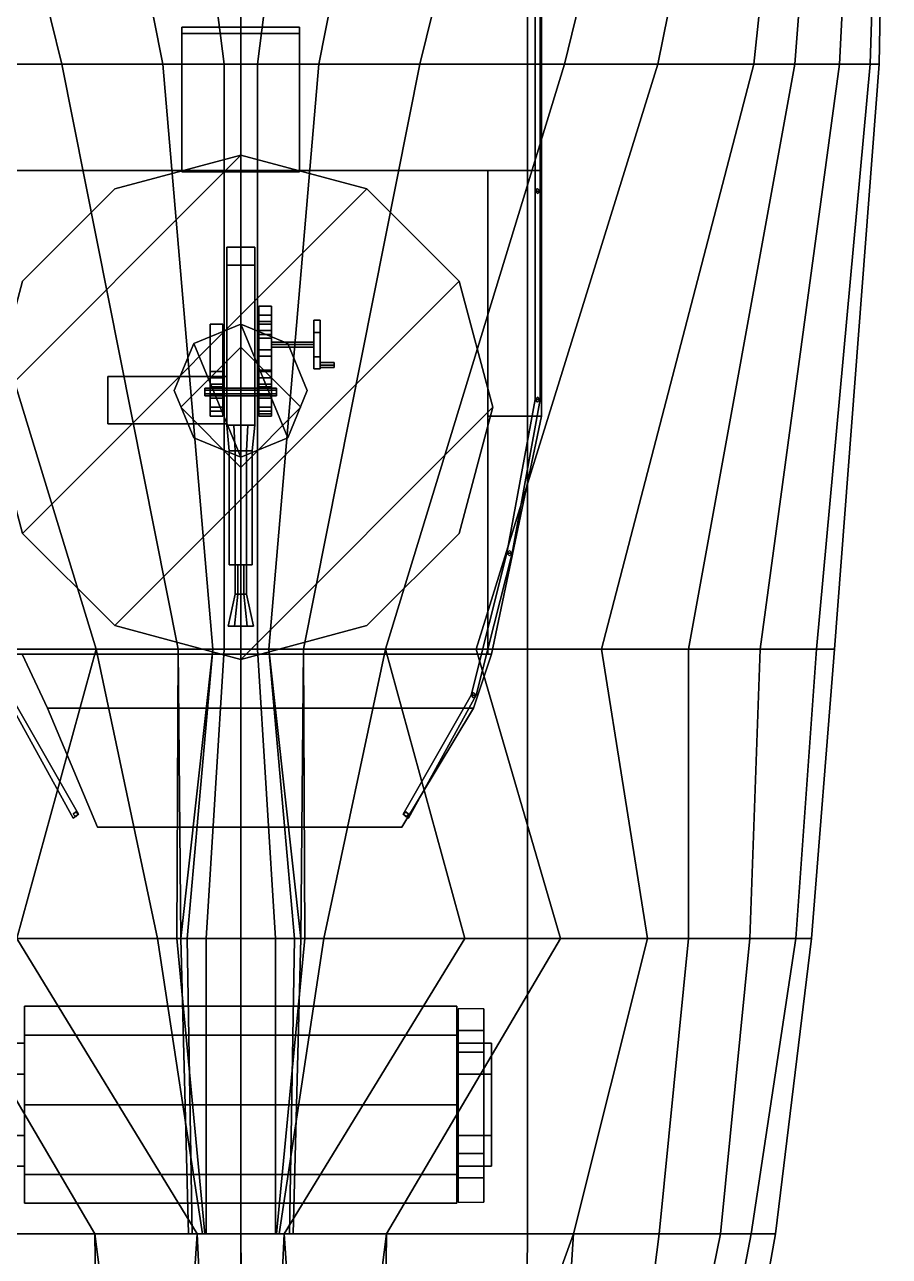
# Model space of a CAD drawing. Header units: millimetres. Extents: x -5.2 to 5.2, y -31.7 to 31.7.
# Drawn here: x -1.69 to 5.07, y -23.81 to -14.19 of the extents above; entities that cross this region are included whole.
import ezdxf

# ---------------------------------------------------------------- set-up
doc = ezdxf.new("R2010")
doc.units = ezdxf.units.MM
for name, color, linetype in [('gun', 1, 'Continuous'), ('h2', 7, 'Continuous'), ('r2', 6, 'Continuous'), ('railings', 6, 'Continuous'), ('sleeve', 5, 'Continuous'), ('turret', 2, 'Continuous')]:
    doc.layers.add(name, color=color, linetype=linetype)

msp = doc.modelspace()

# ---------------------------------------------------------------- linework, layer by layer
for points in [[(-2.35, -9.96, 3.11), (-2.35, -15.33, 3.4), (2.35, -15.33, 3.4), (2.35, -9.96, 3.11)], [(0.71, -9.96, -4.97), (0.13, -14.5, -5.1), (0, -14.5, -5.12), (0, -9.96, -5.09)], [(0, -9.96, 0.87), (0, -14.5, 1.08), (2.24, -14.5, 1.04), (2.24, -9.96, 0.81)], [(1.51, -9.96, -4.7), (0.61, -14.5, -4.73), (0.13, -14.5, -5.1), (0.71, -9.96, -4.97)], [(2.52, -9.96, -4.1), (1.4, -14.5, -4.13), (0.61, -14.5, -4.73), (1.51, -9.96, -4.7)], [(3.64, -9.96, -3.2), (2.53, -14.5, -3.23), (1.4, -14.5, -4.13), (2.52, -9.96, -4.1)], [(2.24, -14.5, 1.04), (4.99, -14.5, 0.93), (5.07, -9.96, 0.7), (2.24, -9.96, 0.81)], [(2.35, -15.33, 3.4), (2.35, -15.33, 1.08), (2.35, -9.96, 0.8), (2.35, -9.96, 3.11)], [(4.18, -9.96, -2.55), (3.26, -14.5, -2.58), (2.53, -14.5, -3.23), (3.64, -9.96, -3.2)], [(4.49, -9.96, -2.01), (4.01, -14.5, -1.77), (3.26, -14.5, -2.58), (4.18, -9.96, -2.55)], [(4.68, -9.96, -1.57), (4.33, -14.5, -1.26), (4.01, -14.5, -1.77), (4.49, -9.96, -2.01)], [(4.91, -9.96, -0.7), (4.68, -14.5, -0.58), (4.33, -14.5, -1.26), (4.68, -9.96, -1.57)], [(5.06, -9.96, 0.38), (4.92, -14.5, 0.35), (4.68, -14.5, -0.58), (4.91, -9.96, -0.7)], [(5.07, -9.96, 0.7), (4.99, -14.5, 0.93), (4.92, -14.5, 0.35), (5.06, -9.96, 0.38)], [(-0.46, -14.26, 4.82), (-0.46, -15.34, 4.82), (-0.46, -15.34, 6.71), (-0.46, -14.21, 6.66)], [(0.46, -14.21, 6.66), (0.46, -14.26, 4.82), (-0.46, -14.26, 4.82), (-0.46, -14.21, 6.66)], [(-0.46, -14.21, 6.66), (-0.46, -15.34, 6.71), (0.46, -15.34, 6.71), (0.46, -14.21, 6.66)], [(0.46, -15.34, 6.71), (0.46, -15.34, 4.82), (0.46, -14.26, 4.82), (0.46, -14.21, 6.66)], [(0.46, -14.26, 4.82), (0.46, -15.34, 4.82), (-0.46, -15.34, 4.82), (-0.46, -14.26, 4.82)], [(0, -14.5, 1.08), (0, -19.07, 1.4), (2.24, -19.07, 1.36), (2.24, -14.5, 1.04)], [(0.13, -14.5, -5.1), (0.13, -19.07, -5.13), (0, -19.07, -5.15), (0, -14.5, -5.12)], [(0.61, -14.5, -4.73), (0.22, -19.07, -4.76), (0.13, -19.07, -5.13), (0.13, -14.5, -5.1)], [(1.4, -14.5, -4.13), (0.49, -19.07, -4.16), (0.22, -19.07, -4.76), (0.61, -14.5, -4.73)], [(2.53, -14.5, -3.23), (1.13, -19.07, -3.26), (0.49, -19.07, -4.16), (1.4, -14.5, -4.13)], [(3.26, -14.5, -2.58), (1.84, -19.07, -2.61), (1.13, -19.07, -3.26), (2.53, -14.5, -3.23)], [(4.01, -14.5, -1.77), (2.82, -19.07, -1.8), (1.84, -19.07, -2.61), (3.26, -14.5, -2.58)], [(2.24, -19.07, 1.36), (4.64, -19.07, 1.26), (4.99, -14.5, 0.93), (2.24, -14.5, 1.04)], [(4.33, -14.5, -1.26), (3.5, -19.07, -1.07), (2.82, -19.07, -1.8), (4.01, -14.5, -1.77)], [(4.68, -14.5, -0.58), (4.06, -19.07, -0.25), (3.5, -19.07, -1.07), (4.33, -14.5, -1.26)], [(4.92, -14.5, 0.35), (4.5, -19.07, 0.73), (4.06, -19.07, -0.25), (4.68, -14.5, -0.58)], [(4.99, -14.5, 0.93), (4.64, -19.07, 1.26), (4.5, -19.07, 0.73), (4.92, -14.5, 0.35)], [(0, -15.21, 4.88), (0.985, -15.4739, 4.88), (-1.7061, -18.165, 4.88), (-1.97, -17.18, 4.88)], [(-1.97, -17.18, 4.88), (-1.7061, -18.165, 4.88), (0.985, -15.4739, 4.88), (0, -15.21, 4.88)], [(-1.7061, -16.195, 4.88), (-1.97, -17.18, 4.88), (0, -15.21, 4.88), (-0.985, -15.4739, 4.88)], [(-0.985, -15.4739, 4.88), (0, -15.21, 4.88), (-1.97, -17.18, 4.88), (-1.7061, -16.195, 4.88)], [(-0.985, -15.4739, 5.72), (0, -15.21, 5.71), (0, -15.21, 4.88), (-0.985, -15.4739, 4.88)], [(-0.985, -15.4739, 4.88), (0, -15.21, 4.88), (0, -15.21, 5.71), (-0.985, -15.4739, 5.72)], [(0.985, -15.4739, 4.88), (0, -15.21, 4.88), (0, -15.21, 5.71), (0.985, -15.4739, 5.72)], [(0.985, -15.4739, 5.72), (0, -15.21, 5.71), (0, -15.21, 4.88), (0.985, -15.4739, 4.88)], [(-2.35, -15.33, 3.4), (-2.35, -19.11, 3.74), (1.93, -19.11, 3.74), (1.93, -15.33, 3.4)], [(-0.46, -15.34, 6.71), (-0.46, -15.34, 4.82), (0.46, -15.34, 4.82), (0.46, -15.34, 6.71)], [(1.93, -15.33, 3.4), (1.93, -15.33, 1.08), (2.35, -15.33, 1.08), (2.35, -15.33, 3.4)], [(1.93, -19.11, 3.74), (1.93, -19.11, 1.36), (1.93, -15.33, 1.08), (1.93, -15.33, 3.4)], [(2.35, -15.33, 3.4), (2.35, -17.25, 3.57), (1.93, -17.25, 3.5727), (1.93, -15.33, 3.4)], [(1.93, -15.33, 3.4), (1.93, -17.25, 3.5727), (2.35, -17.25, 3.57), (2.35, -15.33, 3.4)], [(-1.7061, -18.165, 4.88), (-0.985, -18.8861, 4.88), (1.7061, -16.195, 4.88), (0.985, -15.4739, 4.88)], [(0.985, -15.4739, 4.88), (1.7061, -16.195, 4.88), (-0.985, -18.8861, 4.88), (-1.7061, -18.165, 4.88)], [(-1.7061, -16.195, 4.88), (-0.985, -15.4739, 4.88), (-0.985, -15.4739, 5.72), (-1.7061, -16.195, 5.73)], [(-1.7061, -16.195, 5.73), (-0.985, -15.4739, 5.72), (-0.985, -15.4739, 4.88), (-1.7061, -16.195, 4.88)], [(1.7061, -16.195, 4.88), (0.985, -15.4739, 4.88), (0.985, -15.4739, 5.72), (1.7061, -16.195, 5.73)], [(1.7061, -16.195, 5.73), (0.985, -15.4739, 5.72), (0.985, -15.4739, 4.88), (1.7061, -16.195, 4.88)], [(-0.985, -18.8861, 4.88), (0, -19.15, 4.88), (1.97, -17.18, 4.88), (1.7061, -16.195, 4.88)], [(1.7061, -16.195, 4.88), (1.97, -17.18, 4.88), (0, -19.15, 4.88), (-0.985, -18.8861, 4.88)], [(1.97, -17.18, 4.88), (1.7061, -16.195, 4.88), (1.7061, -16.195, 5.73), (1.97, -17.18, 5.76)], [(1.97, -17.18, 5.76), (1.7061, -16.195, 5.73), (1.7061, -16.195, 4.88), (1.97, -17.18, 4.88)], [(0, -16.71, 3.52), (-0.47, -17.18, 3.56), (-0.47, -17.18, 4.88), (0, -16.71, 4.88)], [(0.47, -17.18, 3.56), (0, -16.71, 3.52), (0, -16.71, 4.88), (0.47, -17.18, 4.88)], [(-0.47, -17.18, 3.56), (0, -17.65, 3.6), (0, -17.65, 4.88), (-0.47, -17.18, 4.88)], [(0, -19.15, 4.88), (0.985, -18.8861, 4.88), (1.7061, -18.165, 4.88), (1.97, -17.18, 4.88)], [(1.97, -17.18, 4.88), (1.7061, -18.165, 4.88), (0.985, -18.8861, 4.88), (0, -19.15, 4.88)], [(0, -17.65, 3.6), (0.47, -17.18, 3.56), (0.47, -17.18, 4.88), (0, -17.65, 4.88)], [(1.7061, -18.165, 4.88), (1.97, -17.18, 4.88), (1.97, -17.18, 5.76), (1.7061, -18.165, 5.78)], [(1.7061, -18.165, 5.78), (1.97, -17.18, 5.76), (1.97, -17.18, 4.88), (1.7061, -18.165, 4.88)], [(2.35, -17.25, 3.57), (1.96, -19.11, 3.74), (1.93, -19.11, 3.74), (1.93, -17.25, 3.5727)], [(1.93, -17.25, 3.5727), (1.93, -19.11, 3.74), (1.96, -19.11, 3.74), (2.35, -17.25, 3.57)], [(-0.985, -18.8861, 5.8), (-1.7061, -18.165, 5.78), (-1.7061, -18.165, 4.88), (-0.985, -18.8861, 4.88)], [(-0.985, -18.8861, 4.88), (-1.7061, -18.165, 4.88), (-1.7061, -18.165, 5.78), (-0.985, -18.8861, 5.8)], [(0.985, -18.8861, 5.8), (1.7061, -18.165, 5.78), (1.7061, -18.165, 4.88), (0.985, -18.8861, 4.88)], [(0.985, -18.8861, 4.88), (1.7061, -18.165, 4.88), (1.7061, -18.165, 5.78), (0.985, -18.8861, 5.8)], [(0, -19.15, 4.88), (-0.985, -18.8861, 4.88), (-0.985, -18.8861, 5.8), (0, -19.15, 5.81)], [(0, -19.15, 5.81), (-0.985, -18.8861, 5.8), (-0.985, -18.8861, 4.88), (0, -19.15, 4.88)], [(0, -19.15, 5.81), (0.985, -18.8861, 5.8), (0.985, -18.8861, 4.88), (0, -19.15, 4.88)], [(0, -19.15, 4.88), (0.985, -18.8861, 4.88), (0.985, -18.8861, 5.8), (0, -19.15, 5.81)], [(-2.35, -19.11, 3.74), (-2.35, -19.11, 1.36), (1.93, -19.11, 1.36), (1.93, -19.11, 3.74)], [(-1.71, -19.11, 3.74), (-1.51, -19.53, 3.78), (1.82, -19.53, 3.78), (1.96, -19.11, 3.74)], [(1.96, -19.11, 3.74), (1.82, -19.53, 3.78), (-1.51, -19.53, 3.78), (-1.71, -19.11, 3.74)], [(0, -19.07, 1.4), (0, -21.33, 1.57), (2.24, -21.33, 1.53), (2.24, -19.07, 1.36)], [(0.13, -19.07, -5.13), (0.27, -21.33, -3.94), (0, -21.33, -4.04), (0, -19.07, -5.15)], [(0.22, -19.07, -4.76), (0.42, -21.33, -3.74), (0.27, -21.33, -3.94), (0.13, -19.07, -5.13)], [(0.22, -19.07, -4.76), (0.47, -21.33, -3.57), (0.42, -21.33, -3.74), (0.22, -19.07, -4.76)], [(0.49, -19.07, -4.16), (0.47, -21.33, -3.35), (0.47, -21.33, -3.57), (0.22, -19.07, -4.76)], [(0.49, -19.07, -4.16), (0.5, -21.33, -3.22), (0.47, -21.33, -3.35), (0.49, -19.07, -4.16)], [(1.13, -19.07, -3.26), (0.65, -21.33, -3.05), (0.5, -21.33, -3.22), (0.49, -19.07, -4.16)], [(1.13, -19.07, -3.26), (1.75, -21.33, -2.15), (0.65, -21.33, -3.05), (1.13, -19.07, -3.26)], [(1.84, -19.07, -2.61), (2.5, -21.33, -1.5), (1.75, -21.33, -2.15), (1.13, -19.07, -3.26)], [(2.82, -19.07, -1.8), (3.18, -21.33, -0.8), (2.5, -21.33, -1.5), (1.84, -19.07, -2.61)], [(2.24, -21.33, 1.53), (4.46, -21.33, 1.43), (4.64, -19.07, 1.26), (2.24, -19.07, 1.36)], [(3.5, -19.07, -1.07), (3.5, -21.33, -0.43), (3.18, -21.33, -0.8), (2.82, -19.07, -1.8)], [(4.06, -19.07, -0.25), (3.98, -21.33, 0.27), (3.5, -21.33, -0.43), (3.5, -19.07, -1.07)], [(4.5, -19.07, 0.73), (4.34, -21.33, 1.01), (3.98, -21.33, 0.27), (4.06, -19.07, -0.25)], [(4.64, -19.07, 1.26), (4.46, -21.33, 1.43), (4.34, -21.33, 1.01), (4.5, -19.07, 0.73)], [(1.82, -19.53, 3.78), (1.26, -20.46, 3.87), (-1.12, -20.46, 3.87), (-1.51, -19.53, 3.78)], [(-1.51, -19.53, 3.78), (-1.12, -20.46, 3.87), (1.26, -20.46, 3.87), (1.82, -19.53, 3.78)], [(0, -21.33, 1.57), (0, -23.64, 1.84), (2.24, -23.64, 1.78), (2.24, -21.33, 1.53)], [(0.27, -21.33, -3.94), (0.27, -23.64, -3.78), (0, -23.64, -3.88), (0, -21.33, -4.04)], [(0.42, -21.33, -3.74), (0.38, -23.64, -3.58), (0.27, -23.64, -3.78), (0.27, -21.33, -3.94)], [(0.65, -21.33, -3.05), (0.3, -23.64, -2.66), (0.28, -23.64, -2.94), (0.5, -21.33, -3.22)], [(0.5, -21.33, -3.22), (0.28, -23.64, -2.94), (0.41, -23.64, -3.34), (0.47, -21.33, -3.35)], [(1.75, -21.33, -2.15), (0.34, -23.64, -2.56), (0.3, -23.64, -2.66), (0.65, -21.33, -3.05)], [(2.5, -21.33, -1.5), (1.14, -23.64, -1.81), (0.34, -23.64, -2.56), (1.75, -21.33, -2.15)], [(0.47, -21.33, -3.57), (0.41, -23.64, -3.47), (0.38, -23.64, -3.58), (0.42, -21.33, -3.74)], [(0.47, -21.33, -3.35), (0.41, -23.64, -3.34), (0.41, -23.64, -3.47), (0.47, -21.33, -3.57)], [(3.18, -21.33, -0.8), (2.6, -23.64, -0.64), (1.14, -23.64, -1.81), (2.5, -21.33, -1.5)], [(2.24, -23.64, 1.78), (4.18, -23.64, 1.67), (4.46, -21.33, 1.43), (2.24, -21.33, 1.53)], [(3.5, -21.33, -0.43), (3.27, -23.64, 0.04), (2.6, -23.64, -0.64), (3.18, -21.33, -0.8)], [(3.98, -21.33, 0.27), (3.75, -23.64, 0.72), (3.27, -23.64, 0.04), (3.5, -21.33, -0.43)], [(4.34, -21.33, 1.01), (3.99, -23.64, 1.17), (3.75, -23.64, 0.72), (3.98, -21.33, 0.27)], [(4.46, -21.33, 1.43), (4.18, -23.64, 1.67), (3.99, -23.64, 1.17), (4.34, -21.33, 1.01)], [(-1.69, -21.86, 3.2), (-1.69, -22.0855, 3.7445), (1.69, -22.0855, 3.7445), (1.69, -21.86, 3.2)], [(-1.69, -22.0855, 2.6555), (-1.69, -21.86, 3.2), (1.69, -21.86, 3.2), (1.69, -22.0855, 2.6555)], [(-1.69, -23.1745, 3.7445), (-1.69, -21.86, 3.2), (-1.69, -22.0855, 2.6555), (-1.69, -23.4, 3.2)], [(-1.69, -22.63, 3.97), (-1.69, -22.0855, 3.7445), (-1.69, -21.86, 3.2), (-1.69, -23.1745, 3.7445)], [(1.69, -22.0855, 3.7445), (1.69, -23.4, 3.2), (1.69, -23.1745, 2.6555), (1.69, -21.86, 3.2)], [(1.69, -21.86, 3.2), (1.69, -23.1745, 2.6555), (1.69, -22.63, 2.43), (1.69, -22.0855, 2.6555)], [(1.7, -21.88, 1.5), (1.7, -23.39, 1.63), (1.7, -23.2, 3.2), (1.7, -22.05, 3.2)], [(1.9, -22.05, 3.2), (1.9, -21.88, 1.5), (1.7, -21.88, 1.5), (1.7, -22.05, 3.2)], [(1.9, -23.2, 3.2), (1.9, -23.39, 1.63), (1.9, -21.88, 1.5), (1.9, -22.05, 3.2)], [(-1.69, -22.0855, 3.7445), (-1.69, -22.63, 3.97), (1.69, -22.63, 3.97), (1.69, -22.0855, 3.7445)], [(-1.69, -22.63, 2.43), (-1.69, -22.0855, 2.6555), (1.69, -22.0855, 2.6555), (1.69, -22.63, 2.43)], [(-1.69, -23.4, 3.2), (-1.69, -22.0855, 2.6555), (-1.69, -22.63, 2.43), (-1.69, -23.1745, 2.6555)], [(1.69, -22.63, 3.97), (1.69, -23.1745, 3.7445), (1.69, -23.4, 3.2), (1.69, -22.0855, 3.7445)], [(1.7, -22.05, 3.2), (1.7, -23.2, 3.2), (1.7, -23.01, 3.77), (1.7, -22.22, 3.77)], [(1.9, -22.22, 3.77), (1.9, -22.05, 3.2), (1.7, -22.05, 3.2), (1.7, -22.22, 3.77)], [(1.9, -23.01, 3.77), (1.9, -23.2, 3.2), (1.9, -22.05, 3.2), (1.9, -22.22, 3.77)], [(-1.69, -22.15, 3.2), (-1.69, -22.39, 2.7843), (-1.96, -22.39, 2.7843), (-1.96, -22.15, 3.2)], [(-1.69, -22.39, 3.6157), (-1.69, -22.15, 3.2), (-1.96, -22.15, 3.2), (-1.96, -22.39, 3.6157)], [(1.69, -22.15, 3.2), (1.69, -22.39, 3.6157), (1.96, -22.39, 3.6157), (1.96, -22.15, 3.2)], [(1.69, -22.39, 2.7843), (1.69, -22.15, 3.2), (1.96, -22.15, 3.2), (1.96, -22.39, 2.7843)], [(1.7, -22.22, 3.77), (1.7, -23.01, 3.77), (1.9, -23.01, 3.77), (1.9, -22.22, 3.77)], [(1.96, -22.39, 3.6157), (1.96, -22.87, 3.6157), (1.96, -23.11, 3.2), (1.96, -22.15, 3.2)], [(1.96, -22.15, 3.2), (1.96, -23.11, 3.2), (1.96, -22.87, 2.7843), (1.96, -22.39, 2.7843)], [(-1.69, -22.39, 2.7843), (-1.69, -22.87, 2.7843), (-1.96, -22.87, 2.7843), (-1.96, -22.39, 2.7843)], [(-1.69, -22.87, 3.6157), (-1.69, -22.39, 3.6157), (-1.96, -22.39, 3.6157), (-1.96, -22.87, 3.6157)], [(1.69, -22.39, 3.6157), (1.69, -22.87, 3.6157), (1.96, -22.87, 3.6157), (1.96, -22.39, 3.6157)], [(1.69, -22.87, 2.7843), (1.69, -22.39, 2.7843), (1.96, -22.39, 2.7843), (1.96, -22.87, 2.7843)], [(-1.69, -22.63, 3.97), (-1.69, -23.1745, 3.7445), (1.69, -23.1745, 3.7445), (1.69, -22.63, 3.97)], [(-1.69, -23.1745, 2.6555), (-1.69, -22.63, 2.43), (1.69, -22.63, 2.43), (1.69, -23.1745, 2.6555)], [(-1.69, -22.87, 2.7843), (-1.69, -23.11, 3.2), (-1.96, -23.11, 3.2), (-1.96, -22.87, 2.7843)], [(-1.69, -23.11, 3.2), (-1.69, -22.87, 3.6157), (-1.96, -22.87, 3.6157), (-1.96, -23.11, 3.2)], [(1.69, -22.87, 3.6157), (1.69, -23.11, 3.2), (1.96, -23.11, 3.2), (1.96, -22.87, 3.6157)], [(1.69, -23.11, 3.2), (1.69, -22.87, 2.7843), (1.96, -22.87, 2.7843), (1.96, -23.11, 3.2)], [(1.7, -23.01, 3.77), (1.7, -23.2, 3.2), (1.9, -23.2, 3.2), (1.9, -23.01, 3.77)], [(-1.69, -23.1745, 3.7445), (-1.69, -23.4, 3.2), (1.69, -23.4, 3.2), (1.69, -23.1745, 3.7445)], [(-1.69, -23.4, 3.2), (-1.69, -23.1745, 2.6555), (1.69, -23.1745, 2.6555), (1.69, -23.4, 3.2)], [(1.7, -23.2, 3.2), (1.7, -23.39, 1.63), (1.9, -23.39, 1.63), (1.9, -23.2, 3.2)], [(0, -23.64, 1.84), (-0.02, -25.99, 2.06), (2.22, -25.99, 2.02), (2.24, -23.64, 1.78)], [(0.34, -23.64, -2.56), (0.23, -25.99, -1.66), (0, -25.99, -1.71), (0, -23.64, -2.81)], [(0.34, -23.64, -2.56), (0.5, -25.99, -1.55), (0.23, -25.99, -1.66), (0.34, -23.64, -2.56)], [(1.14, -23.64, -1.81), (0.84, -25.99, -1.34), (0.5, -25.99, -1.55), (0.34, -23.64, -2.56)], [(1.14, -23.64, -1.81), (1.11, -25.99, -1.16), (0.84, -25.99, -1.34), (1.14, -23.64, -1.81)], [(2.6, -23.64, -0.64), (1.75, -25.99, -0.66), (1.11, -25.99, -1.16), (1.14, -23.64, -1.81)], [(2.6, -23.64, -0.64), (2.45, -25.99, -0.04), (1.75, -25.99, -0.66), (2.6, -23.64, -0.64)], [(2.22, -25.99, 2.02), (3.76, -25.99, 1.94), (4.18, -23.64, 1.67), (2.24, -23.64, 1.78)], [(3.27, -23.64, 0.04), (2.97, -25.99, 0.52), (2.45, -25.99, -0.04), (2.6, -23.64, -0.64)], [(3.75, -23.64, 0.72), (3.27, -25.99, 0.94), (2.97, -25.99, 0.52), (3.27, -23.64, 0.04)], [(3.99, -23.64, 1.17), (3.54, -25.99, 1.39), (3.27, -25.99, 0.94), (3.75, -23.64, 0.72)], [(4.18, -23.64, 1.67), (3.76, -25.99, 1.94), (3.54, -25.99, 1.39), (3.99, -23.64, 1.17)]]:
    msp.add_3dface(points)
at = {"layer": 'gun'}
for points in [[(-0.0225, -18.64, 6.131), (-0.045, -18.64, 6.17), (-0.045, -18.41, 6.17), (-0.0225, -18.41, 6.131)], [(-0.045, -18.64, 6.17), (-0.0225, -18.64, 6.209), (-0.0225, -18.41, 6.209), (-0.045, -18.41, 6.17)], [(0.0225, -18.64, 6.131), (-0.0225, -18.64, 6.131), (-0.0225, -18.41, 6.131), (0.0225, -18.41, 6.131)], [(-0.0225, -18.64, 6.209), (0.0225, -18.64, 6.209), (0.0225, -18.41, 6.209), (-0.0225, -18.41, 6.209)], [(0.045, -18.64, 6.17), (0.0225, -18.64, 6.131), (0.0225, -18.41, 6.131), (0.045, -18.41, 6.17)], [(0.0225, -18.64, 6.209), (0.045, -18.64, 6.17), (0.045, -18.41, 6.17), (0.0225, -18.41, 6.209)], [(-0.0225, -18.64, 6.209), (-0.045, -18.64, 6.17), (-0.1, -18.89, 6.17), (-0.05, -18.89, 6.2566)], [(-0.045, -18.64, 6.17), (-0.0225, -18.64, 6.131), (-0.05, -18.89, 6.0834), (-0.1, -18.89, 6.17)], [(0.0225, -18.64, 6.209), (-0.0225, -18.64, 6.209), (-0.05, -18.89, 6.2566), (0.05, -18.89, 6.2566)], [(-0.0225, -18.64, 6.131), (0.0225, -18.64, 6.131), (0.05, -18.89, 6.0834), (-0.05, -18.89, 6.0834)], [(0.045, -18.64, 6.17), (0.0225, -18.64, 6.209), (0.05, -18.89, 6.2566), (0.1, -18.89, 6.17)], [(0.0225, -18.64, 6.131), (0.045, -18.64, 6.17), (0.1, -18.89, 6.17), (0.05, -18.89, 6.0834)], [(0.1, -18.89, 6.17), (-0.1, -18.89, 6.17), (-0.05, -18.89, 6.0834), (0.05, -18.89, 6.0834)], [(0.05, -18.89, 6.2566), (-0.05, -18.89, 6.2566), (-0.1, -18.89, 6.17), (0.1, -18.89, 6.17)]]:
    msp.add_3dface(points, dxfattribs=at)
at = {"layer": 'h2'}
for points in [[(-3.64, -9.96, -3.2), (-2.53, -14.5, -3.23), (-1.4, -14.5, -4.13), (-2.52, -9.96, -4.1)], [(-2.52, -9.96, -4.1), (-1.4, -14.5, -4.13), (-0.61, -14.5, -4.73), (-1.51, -9.96, -4.7)], [(0, -9.96, 0.87), (0, -14.5, 1.08), (-2.24, -14.5, 1.04), (-2.24, -9.96, 0.81)], [(-1.51, -9.96, -4.7), (-0.61, -14.5, -4.73), (-0.13, -14.5, -5.1), (-0.71, -9.96, -4.97)], [(-0.71, -9.96, -4.97), (-0.13, -14.5, -5.1), (0, -14.5, -5.12), (0, -9.96, -5.09)], [(-3.26, -14.5, -2.58), (-1.84, -19.07, -2.61), (-1.13, -19.07, -3.26), (-2.53, -14.5, -3.23)], [(-2.53, -14.5, -3.23), (-1.13, -19.07, -3.26), (-0.49, -19.07, -4.16), (-1.4, -14.5, -4.13)], [(0, -14.5, 1.08), (0, -19.07, 1.4), (-2.24, -19.07, 1.36), (-2.24, -14.5, 1.04)], [(-1.4, -14.5, -4.13), (-0.49, -19.07, -4.16), (-0.22, -19.07, -4.76), (-0.61, -14.5, -4.73)], [(-0.61, -14.5, -4.73), (-0.22, -19.07, -4.76), (-0.13, -19.07, -5.13), (-0.13, -14.5, -5.1)], [(-0.13, -14.5, -5.1), (-0.13, -19.07, -5.13), (0, -19.07, -5.15), (0, -14.5, -5.12)], [(-1.84, -19.07, -2.61), (-2.5, -21.33, -1.5), (-1.75, -21.33, -2.15), (-1.13, -19.07, -3.26)], [(0, -19.07, 1.4), (0, -21.33, 1.57), (-2.24, -21.33, 1.53), (-2.24, -19.07, 1.36)], [(-1.13, -19.07, -3.26), (-1.75, -21.33, -2.15), (-0.65, -21.33, -3.05), (-1.13, -19.07, -3.26)], [(-1.13, -19.07, -3.26), (-0.65, -21.33, -3.05), (-0.5, -21.33, -3.22), (-0.49, -19.07, -4.16)], [(-0.49, -19.07, -4.16), (-0.5, -21.33, -3.22), (-0.47, -21.33, -3.35), (-0.49, -19.07, -4.16)], [(-0.49, -19.07, -4.16), (-0.47, -21.33, -3.35), (-0.47, -21.33, -3.57), (-0.22, -19.07, -4.76)], [(-0.22, -19.07, -4.76), (-0.47, -21.33, -3.57), (-0.42, -21.33, -3.74), (-0.22, -19.07, -4.76)], [(-0.22, -19.07, -4.76), (-0.42, -21.33, -3.74), (-0.27, -21.33, -3.94), (-0.13, -19.07, -5.13)], [(-0.13, -19.07, -5.13), (-0.27, -21.33, -3.94), (0, -21.33, -4.04), (0, -19.07, -5.15)], [(-3.18, -21.33, -0.8), (-2.6, -23.64, -0.64), (-1.14, -23.64, -1.81), (-2.5, -21.33, -1.5)], [(-2.5, -21.33, -1.5), (-1.14, -23.64, -1.81), (-0.34, -23.64, -2.56), (-1.75, -21.33, -2.15)], [(0, -21.33, 1.57), (0, -23.64, 1.84), (-2.24, -23.64, 1.78), (-2.24, -21.33, 1.53)], [(-1.75, -21.33, -2.15), (-0.34, -23.64, -2.56), (-0.3, -23.64, -2.66), (-0.65, -21.33, -3.05)], [(-0.65, -21.33, -3.05), (-0.3, -23.64, -2.66), (-0.28, -23.64, -2.94), (-0.5, -21.33, -3.22)], [(-0.5, -21.33, -3.22), (-0.28, -23.64, -2.94), (-0.41, -23.64, -3.34), (-0.47, -21.33, -3.35)], [(-0.47, -21.33, -3.35), (-0.41, -23.64, -3.34), (-0.41, -23.64, -3.47), (-0.47, -21.33, -3.57)], [(-0.47, -21.33, -3.57), (-0.41, -23.64, -3.47), (-0.38, -23.64, -3.58), (-0.42, -21.33, -3.74)], [(-0.42, -21.33, -3.74), (-0.38, -23.64, -3.58), (-0.27, -23.64, -3.78), (-0.27, -21.33, -3.94)], [(-0.27, -21.33, -3.94), (-0.27, -23.64, -3.78), (0, -23.64, -3.88), (0, -21.33, -4.04)], [(-2.6, -23.64, -0.64), (-1.75, -25.99, -0.66), (-1.11, -25.99, -1.16), (-1.14, -23.64, -1.81)], [(0, -23.64, 1.84), (0.02, -25.99, 2.06), (-2.22, -25.99, 2.02), (-2.24, -23.64, 1.78)], [(-1.14, -23.64, -1.81), (-0.84, -25.99, -1.34), (-0.5, -25.99, -1.55), (-0.34, -23.64, -2.56)], [(-1.14, -23.64, -1.81), (-1.11, -25.99, -1.16), (-0.84, -25.99, -1.34), (-1.14, -23.64, -1.81)], [(-0.34, -23.64, -2.56), (-0.5, -25.99, -1.55), (-0.23, -25.99, -1.66), (-0.34, -23.64, -2.56)], [(-0.34, -23.64, -2.56), (-0.23, -25.99, -1.66), (0, -25.99, -1.71), (0, -23.64, -2.81)]]:
    msp.add_3dface(points, dxfattribs=at)
at = {"layer": 'r2'}
for points in [[(-1.84, -19.43, 4.79), (-1.31, -20.39, 4.88), (-1.27, -20.36, 4.88), (-1.8, -19.43, 4.79)], [(-1.8, -19.43, 4.79), (-1.27, -20.36, 4.88), (-1.31, -20.39, 4.88), (-1.84, -19.43, 4.79)], [(-1.31, -20.36, 3.86), (-1.29, -20.34, 3.86), (-1.29, -20.34, 4.88), (-1.31, -20.36, 4.88)], [(-1.29, -20.38, 3.86), (-1.31, -20.36, 3.86), (-1.31, -20.36, 4.88), (-1.29, -20.38, 4.88)], [(-1.29, -20.34, 3.86), (-1.27, -20.36, 3.86), (-1.27, -20.36, 4.88), (-1.29, -20.34, 4.88)], [(-1.27, -20.36, 3.86), (-1.29, -20.38, 3.86), (-1.29, -20.38, 4.88), (-1.27, -20.36, 4.88)]]:
    msp.add_3dface(points, dxfattribs=at)
at = {"layer": 'railings'}
for points in [[(5.07, -9.96, 0.7), (4.99, -14.5, 0.93), (4.99, -14.5, 2.18), (5.07, -9.96, 1.93)], [(5.07, -9.96, 1.93), (4.99, -14.5, 2.18), (4.99, -14.5, 0.93), (5.07, -9.96, 0.7)], [(2.3, -14.1, 4.35), (2.3, -15.49, 4.43), (2.34, -15.49, 4.43), (2.34, -14.1, 4.35)], [(2.34, -14.1, 4.35), (2.34, -15.49, 4.43), (2.3, -15.49, 4.43), (2.3, -14.1, 4.35)], [(4.99, -14.5, 2.18), (4.64, -19.07, 2.54), (4.64, -19.07, 1.26), (4.99, -14.5, 0.93)], [(4.99, -14.5, 0.93), (4.64, -19.07, 1.26), (4.64, -19.07, 2.54), (4.99, -14.5, 2.18)], [(2.32, -15.47, 3.41), (2.3, -15.49, 3.41), (2.3, -15.49, 4.43), (2.32, -15.47, 4.43)], [(2.3, -15.49, 3.41), (2.32, -15.51, 3.41), (2.32, -15.51, 4.43), (2.3, -15.49, 4.43)], [(2.34, -15.49, 4.43), (2.34, -17.12, 4.57), (2.3, -17.12, 4.57), (2.3, -15.49, 4.43)], [(2.3, -15.49, 4.43), (2.3, -17.12, 4.57), (2.34, -17.12, 4.57), (2.34, -15.49, 4.43)], [(2.34, -15.49, 3.41), (2.32, -15.47, 3.41), (2.32, -15.47, 4.43), (2.34, -15.49, 4.43)], [(2.32, -15.51, 3.41), (2.34, -15.49, 3.41), (2.34, -15.49, 4.43), (2.32, -15.51, 4.43)], [(2.3, -17.12, 4.57), (2.08, -18.32, 4.68), (2.12, -18.32, 4.68), (2.34, -17.12, 4.57)], [(2.34, -17.12, 4.57), (2.12, -18.32, 4.68), (2.08, -18.32, 4.68), (2.3, -17.12, 4.57)], [(2.32, -17.1, 3.55), (2.3, -17.12, 3.55), (2.3, -17.12, 4.57), (2.32, -17.1, 4.57)], [(2.3, -17.12, 3.55), (2.32, -17.14, 3.55), (2.32, -17.14, 4.57), (2.3, -17.12, 4.57)], [(2.34, -17.12, 3.55), (2.32, -17.1, 3.55), (2.32, -17.1, 4.57), (2.34, -17.12, 4.57)], [(2.32, -17.14, 3.55), (2.34, -17.12, 3.55), (2.34, -17.12, 4.57), (2.32, -17.14, 4.57)], [(2.12, -18.32, 4.68), (1.84, -19.43, 4.79), (1.8, -19.43, 4.79), (2.08, -18.32, 4.68)], [(2.08, -18.32, 4.68), (1.8, -19.43, 4.79), (1.84, -19.43, 4.79), (2.12, -18.32, 4.68)], [(2.1, -18.3, 3.66), (2.08, -18.32, 3.66), (2.08, -18.32, 4.68), (2.1, -18.3, 4.68)], [(2.08, -18.32, 3.66), (2.1, -18.34, 3.66), (2.1, -18.34, 4.68), (2.08, -18.32, 4.68)], [(2.12, -18.32, 3.66), (2.1, -18.3, 3.66), (2.1, -18.3, 4.68), (2.12, -18.32, 4.68)], [(2.1, -18.34, 3.66), (2.12, -18.32, 3.66), (2.12, -18.32, 4.68), (2.1, -18.34, 4.68)], [(4.64, -19.07, 1.26), (4.46, -21.33, 1.43), (4.46, -21.33, 2.73), (4.64, -19.07, 2.54)], [(4.64, -19.07, 2.54), (4.46, -21.33, 2.73), (4.46, -21.33, 1.43), (4.64, -19.07, 1.26)], [(1.8, -19.43, 4.79), (1.27, -20.36, 4.88), (1.31, -20.39, 4.88), (1.84, -19.43, 4.79)], [(1.84, -19.43, 4.79), (1.31, -20.39, 4.88), (1.27, -20.36, 4.88), (1.8, -19.43, 4.79)], [(1.82, -19.41, 3.77), (1.8, -19.43, 3.77), (1.8, -19.43, 4.79), (1.82, -19.41, 4.79)], [(1.8, -19.43, 3.77), (1.82, -19.45, 3.77), (1.82, -19.45, 4.79), (1.8, -19.43, 4.79)], [(1.84, -19.43, 3.77), (1.82, -19.41, 3.77), (1.82, -19.41, 4.79), (1.84, -19.43, 4.79)], [(1.82, -19.45, 3.77), (1.84, -19.43, 3.77), (1.84, -19.43, 4.79), (1.82, -19.45, 4.79)], [(1.29, -20.34, 3.86), (1.27, -20.36, 3.86), (1.27, -20.36, 4.88), (1.29, -20.34, 4.88)], [(1.27, -20.36, 3.86), (1.29, -20.38, 3.86), (1.29, -20.38, 4.88), (1.27, -20.36, 4.88)], [(1.31, -20.36, 3.86), (1.29, -20.34, 3.86), (1.29, -20.34, 4.88), (1.31, -20.36, 4.88)], [(1.29, -20.38, 3.86), (1.31, -20.36, 3.86), (1.31, -20.36, 4.88), (1.29, -20.38, 4.88)], [(4.46, -21.33, 2.73), (4.18, -23.64, 2.97), (4.18, -23.64, 1.67), (4.46, -21.33, 1.43)], [(4.46, -21.33, 1.43), (4.18, -23.64, 1.67), (4.18, -23.64, 2.97), (4.46, -21.33, 2.73)], [(4.18, -23.64, 1.67), (3.76, -25.99, 1.94), (3.76, -25.99, 3.21), (4.18, -23.64, 2.97)], [(4.18, -23.64, 2.97), (3.76, -25.99, 3.21), (3.76, -25.99, 1.94), (4.18, -23.64, 1.67)]]:
    msp.add_3dface(points, dxfattribs=at)
at = {"layer": 'sleeve'}
for points in [[(-0.11, -15.93, 6.03), (-0.11, -16.07, 6.01), (-0.11, -16.07, 6.38), (-0.11, -15.93, 6.28)], [(-0.11, -15.93, 6.28), (-0.11, -16.07, 6.38), (0.11, -16.07, 6.38), (0.11, -15.93, 6.28)], [(0.11, -15.93, 6.28), (0.11, -15.93, 6.03), (-0.11, -15.93, 6.03), (-0.11, -15.93, 6.28)], [(0.11, -15.93, 6.03), (0.11, -16.07, 6.01), (-0.11, -16.07, 6.01), (-0.11, -15.93, 6.03)], [(0.11, -16.07, 6.38), (0.11, -16.07, 6.01), (0.11, -15.93, 6.03), (0.11, -15.93, 6.28)], [(-0.11, -16.07, 6.01), (-0.11, -17.32, 6.01), (-0.11, -17.32, 6.41), (-0.11, -16.07, 6.41)], [(0.11, -16.07, 6.01), (0.11, -17.32, 6.01), (-0.11, -17.32, 6.01), (-0.11, -16.07, 6.01)], [(0.11, -16.07, 6.41), (0.11, -16.07, 6.38), (-0.11, -16.07, 6.38), (-0.11, -16.07, 6.41)], [(-0.11, -16.07, 6.41), (-0.11, -17.32, 6.41), (0.11, -17.32, 6.41), (0.11, -16.07, 6.41)], [(0.11, -17.32, 6.41), (0.11, -17.32, 6.01), (0.11, -16.07, 6.01), (0.11, -16.07, 6.41)], [(-0.11, -16.94, 6.23), (-0.11, -17.31, 6.23), (-1.04, -17.31, 6.23), (-1.04, -16.94, 6.23)], [(-0.11, -16.94, 6.54), (-0.11, -16.94, 6.23), (-1.04, -16.94, 6.23), (-1.04, -16.94, 6.54)], [(-1.04, -16.94, 6.23), (-1.04, -17.31, 6.23), (-1.04, -17.31, 6.54), (-1.04, -16.94, 6.54)], [(-1.04, -16.94, 6.54), (-1.04, -17.31, 6.54), (-0.11, -17.31, 6.54), (-0.11, -16.94, 6.54)], [(-0.28, -17.03, 6.18), (-0.28, -17.045, 6.206), (0.28, -17.045, 6.206), (0.28, -17.03, 6.18)], [(-0.28, -17.045, 6.154), (-0.28, -17.03, 6.18), (0.28, -17.03, 6.18), (0.28, -17.045, 6.154)], [(-0.28, -17.03, 6.18), (-0.28, -17.09, 6.18), (-0.28, -17.075, 6.206), (-0.28, -17.045, 6.206)], [(-0.28, -17.045, 6.154), (-0.28, -17.075, 6.154), (-0.28, -17.09, 6.18), (-0.28, -17.03, 6.18)], [(-0.11, -17.31, 6.54), (-0.11, -17.31, 6.41), (-0.11, -16.94, 6.41), (-0.11, -16.94, 6.54)], [(0.28, -17.045, 6.154), (0.28, -17.075, 6.154), (0.28, -17.09, 6.18), (0.28, -17.03, 6.18)], [(0.28, -17.03, 6.18), (0.28, -17.09, 6.18), (0.28, -17.075, 6.206), (0.28, -17.045, 6.206)], [(-0.28, -17.045, 6.206), (-0.28, -17.075, 6.206), (0.28, -17.075, 6.206), (0.28, -17.045, 6.206)], [(-0.28, -17.075, 6.154), (-0.28, -17.045, 6.154), (0.28, -17.045, 6.154), (0.28, -17.075, 6.154)], [(-0.28, -17.075, 6.206), (-0.28, -17.09, 6.18), (0.28, -17.09, 6.18), (0.28, -17.075, 6.206)], [(-0.28, -17.09, 6.18), (-0.28, -17.075, 6.154), (0.28, -17.075, 6.154), (0.28, -17.09, 6.18)], [(-1.04, -17.31, 6.54), (-1.04, -17.31, 6.23), (-0.11, -17.31, 6.23), (-0.11, -17.31, 6.54)], [(-0.11, -17.32, 6.41), (-0.11, -17.32, 6.01), (0.11, -17.32, 6.01), (0.11, -17.32, 6.41)], [(-0.045, -17.52, 6.1121), (-0.09, -17.52, 6.19), (-0.11, -17.32, 6.19), (-0.055, -17.32, 6.0947)], [(-0.09, -17.52, 6.19), (-0.045, -17.52, 6.2679), (-0.055, -17.32, 6.2853), (-0.11, -17.32, 6.19)], [(0.045, -17.52, 6.1121), (-0.045, -17.52, 6.1121), (-0.055, -17.32, 6.0947), (0.055, -17.32, 6.0947)], [(-0.045, -17.52, 6.2679), (0.045, -17.52, 6.2679), (0.055, -17.32, 6.2853), (-0.055, -17.32, 6.2853)], [(0.09, -17.52, 6.19), (0.045, -17.52, 6.1121), (0.055, -17.32, 6.0947), (0.11, -17.32, 6.19)], [(0.045, -17.52, 6.2679), (0.09, -17.52, 6.19), (0.11, -17.32, 6.19), (0.055, -17.32, 6.2853)], [(-0.045, -18.41, 6.1121), (-0.09, -18.41, 6.19), (-0.09, -17.52, 6.19), (-0.045, -17.52, 6.1121)], [(-0.09, -18.41, 6.19), (-0.045, -18.41, 6.2679), (-0.045, -17.52, 6.2679), (-0.09, -17.52, 6.19)], [(0.045, -18.41, 6.1121), (-0.045, -18.41, 6.1121), (-0.045, -17.52, 6.1121), (0.045, -17.52, 6.1121)], [(-0.045, -18.41, 6.2679), (0.045, -18.41, 6.2679), (0.045, -17.52, 6.2679), (-0.045, -17.52, 6.2679)], [(0.09, -18.41, 6.19), (0.045, -18.41, 6.1121), (0.045, -17.52, 6.1121), (0.09, -17.52, 6.19)], [(0.045, -18.41, 6.2679), (0.09, -18.41, 6.19), (0.09, -17.52, 6.19), (0.045, -17.52, 6.2679)], [(-0.045, -18.41, 6.1121), (0.045, -18.41, 6.1121), (0.09, -18.41, 6.19), (-0.09, -18.41, 6.19)], [(-0.09, -18.41, 6.19), (0.09, -18.41, 6.19), (0.045, -18.41, 6.2679), (-0.045, -18.41, 6.2679)]]:
    msp.add_3dface(points, dxfattribs=at)
at = {"layer": 'turret'}
for points in [[(0.14, -16.39, 6.03), (0.14, -16.78, 5.64), (0.14, -16.89, 5.96), (0.14, -16.64, 6.15)], [(0.24, -16.64, 6.15), (0.24, -16.39, 6.03), (0.14, -16.39, 6.03), (0.14, -16.64, 6.15)], [(0.24, -16.39, 6.03), (0.24, -16.78, 5.64), (0.14, -16.78, 5.64), (0.14, -16.39, 6.03)], [(0.14, -16.46, 6.42), (0.14, -16.39, 6.03), (0.14, -16.64, 6.15), (0.14, -16.61, 6.42)], [(0.14, -16.64, 6.15), (0.14, -16.39, 6.03), (0.24, -16.39, 6.03), (0.24, -16.64, 6.15)], [(0.24, -16.46, 6.42), (0.24, -16.39, 6.03), (0.14, -16.39, 6.03), (0.14, -16.46, 6.42)], [(0.24, -16.89, 5.96), (0.24, -16.78, 5.64), (0.24, -16.39, 6.03), (0.24, -16.64, 6.15)], [(0.24, -16.64, 6.15), (0.24, -16.39, 6.03), (0.24, -16.46, 6.42), (0.24, -16.61, 6.42)], [(0, -16.53, 4.88), (-0.3677, -16.6823, 4.88), (-0.3677, -16.6823, 4.98), (0, -16.53, 4.98)], [(0.3677, -17.4177, 4.98), (0, -16.53, 4.98), (-0.3677, -16.6823, 4.98), (0, -17.57, 4.98)], [(-0.14, -16.9, 6.01), (-0.14, -16.53, 4.98), (-0.24, -16.53, 4.98), (-0.24, -16.9, 6.01)], [(-0.24, -16.53, 4.98), (-0.24, -17.25, 4.98), (-0.24, -17.21, 6.01), (-0.24, -16.9, 6.01)], [(-0.14, -16.53, 4.98), (-0.14, -17.25, 4.98), (-0.24, -17.25, 4.98), (-0.24, -16.53, 4.98)], [(-0.14, -17.21, 6.01), (-0.14, -17.25, 4.98), (-0.14, -16.53, 4.98), (-0.14, -16.9, 6.01)], [(0.3677, -16.6823, 4.88), (0, -16.53, 4.88), (0, -16.53, 4.98), (0.3677, -16.6823, 4.98)], [(0.52, -17.05, 4.98), (0.3677, -16.6823, 4.98), (0, -16.53, 4.98), (0.3677, -17.4177, 4.98)], [(0.24, -16.61, 6.42), (0.24, -16.46, 6.42), (0.14, -16.46, 6.42), (0.14, -16.61, 6.42)], [(0.14, -16.51, 6.64), (0.14, -16.46, 6.42), (0.14, -16.61, 6.42), (0.14, -16.58, 6.64)], [(0.14, -16.61, 6.42), (0.14, -16.46, 6.42), (0.24, -16.46, 6.42), (0.24, -16.61, 6.42)], [(0.24, -16.51, 6.64), (0.24, -16.46, 6.42), (0.14, -16.46, 6.42), (0.14, -16.51, 6.64)], [(0.24, -16.58, 6.64), (0.24, -16.51, 6.64), (0.14, -16.51, 6.64), (0.14, -16.58, 6.64)], [(0.14, -16.73, 6.83), (0.14, -16.51, 6.64), (0.14, -16.58, 6.64), (0.14, -16.73, 6.79)], [(0.14, -16.58, 6.64), (0.14, -16.51, 6.64), (0.24, -16.51, 6.64), (0.24, -16.58, 6.64)], [(0.24, -16.73, 6.83), (0.24, -16.51, 6.64), (0.14, -16.51, 6.64), (0.14, -16.73, 6.83)], [(0.14, -16.53, 4.98), (0.14, -17.25, 4.98), (0.14, -17.21, 6.01), (0.14, -16.9, 6.01)], [(0.24, -16.9, 6.01), (0.24, -16.53, 4.98), (0.14, -16.53, 4.98), (0.14, -16.9, 6.01)], [(0.24, -16.53, 4.98), (0.24, -17.25, 4.98), (0.14, -17.25, 4.98), (0.14, -16.53, 4.98)], [(0.24, -16.61, 6.42), (0.24, -16.46, 6.42), (0.24, -16.51, 6.64), (0.24, -16.58, 6.64)], [(0.24, -16.58, 6.64), (0.24, -16.51, 6.64), (0.24, -16.73, 6.83), (0.24, -16.73, 6.79)], [(0.24, -17.21, 6.01), (0.24, -17.25, 4.98), (0.24, -16.53, 4.98), (0.24, -16.9, 6.01)], [(0.57, -16.5, 5.94), (0.57, -16.595, 6.1045), (0.62, -16.595, 6.1045), (0.62, -16.5, 5.94)], [(0.57, -16.595, 5.7755), (0.57, -16.5, 5.94), (0.62, -16.5, 5.94), (0.62, -16.595, 5.7755)], [(0.57, -16.5, 5.94), (0.57, -16.88, 5.94), (0.57, -16.785, 6.1045), (0.57, -16.595, 6.1045)], [(0.57, -16.595, 5.7755), (0.57, -16.785, 5.7755), (0.57, -16.88, 5.94), (0.57, -16.5, 5.94)], [(0.62, -16.595, 6.1045), (0.62, -16.785, 6.1045), (0.62, -16.88, 5.94), (0.62, -16.5, 5.94)], [(0.62, -16.5, 5.94), (0.62, -16.88, 5.94), (0.62, -16.785, 5.7755), (0.62, -16.595, 5.7755)], [(0.14, -16.58, 6.64), (0.14, -16.61, 6.42), (0.24, -16.61, 6.42), (0.24, -16.58, 6.64)], [(0.14, -16.73, 6.79), (0.14, -16.58, 6.64), (0.24, -16.58, 6.64), (0.24, -16.73, 6.79)], [(0.14, -16.61, 6.42), (0.14, -16.64, 6.15), (0.24, -16.64, 6.15), (0.24, -16.61, 6.42)], [(0.14, -16.64, 6.15), (0.14, -16.89, 5.96), (0.24, -16.89, 5.96), (0.24, -16.64, 6.15)], [(0.57, -16.595, 6.1045), (0.57, -16.785, 6.1045), (0.62, -16.785, 6.1045), (0.62, -16.595, 6.1045)], [(0.57, -16.785, 5.7755), (0.57, -16.595, 5.7755), (0.62, -16.595, 5.7755), (0.62, -16.785, 5.7755)], [(-0.3677, -16.6823, 4.88), (-0.52, -17.05, 4.88), (-0.52, -17.05, 4.98), (-0.3677, -16.6823, 4.98)], [(0, -17.57, 4.98), (-0.3677, -16.6823, 4.98), (-0.52, -17.05, 4.98), (-0.3677, -17.4177, 4.98)], [(0.24, -16.73, 6.79), (0.24, -16.73, 6.83), (0.14, -16.73, 6.83), (0.14, -16.73, 6.79)], [(0.14, -17.23, 6.34), (0.14, -16.73, 6.79), (0.24, -16.73, 6.79), (0.24, -17.23, 6.34)], [(0.14, -17.23, 6.37), (0.14, -16.73, 6.83), (0.14, -16.73, 6.79), (0.14, -17.23, 6.34)], [(0.14, -16.73, 6.79), (0.14, -16.73, 6.83), (0.24, -16.73, 6.83), (0.24, -16.73, 6.79)], [(0.24, -17.23, 6.37), (0.24, -16.73, 6.83), (0.14, -16.73, 6.83), (0.14, -17.23, 6.37)], [(0.24, -16.67, 5.94), (0.24, -16.69, 5.96), (0.57, -16.69, 5.96), (0.57, -16.67, 5.94)], [(0.24, -16.69, 5.92), (0.24, -16.67, 5.94), (0.57, -16.67, 5.94), (0.57, -16.69, 5.92)], [(0.24, -16.69, 5.96), (0.24, -16.71, 5.94), (0.57, -16.71, 5.94), (0.57, -16.69, 5.96)], [(0.24, -16.71, 5.94), (0.24, -16.69, 5.92), (0.57, -16.69, 5.92), (0.57, -16.71, 5.94)], [(0.24, -16.73, 6.79), (0.24, -16.73, 6.83), (0.24, -17.23, 6.37), (0.24, -17.23, 6.34)], [(0.52, -17.05, 4.88), (0.3677, -16.6823, 4.88), (0.3677, -16.6823, 4.98), (0.52, -17.05, 4.98)], [(0.14, -16.89, 5.96), (0.14, -16.78, 5.64), (0.24, -16.78, 5.64), (0.24, -16.89, 5.96)], [(0.57, -16.785, 6.1045), (0.57, -16.88, 5.94), (0.62, -16.88, 5.94), (0.62, -16.785, 6.1045)], [(0.57, -16.88, 5.94), (0.57, -16.785, 5.7755), (0.62, -16.785, 5.7755), (0.62, -16.88, 5.94)], [(0.62, -16.83, 5.94), (0.62, -16.85, 5.96), (0.73, -16.85, 5.96), (0.73, -16.83, 5.94)], [(0.62, -16.85, 5.92), (0.62, -16.83, 5.94), (0.73, -16.83, 5.94), (0.73, -16.85, 5.92)], [(0.73, -16.85, 5.96), (0.73, -16.87, 5.94), (0.73, -16.85, 5.92), (0.73, -16.83, 5.94)], [(-0.24, -16.9, 6.01), (-0.24, -17.21, 6.01), (-0.14, -17.21, 6.01), (-0.14, -16.9, 6.01)], [(-0.24, -16.9, 6.01), (-0.24, -17.21, 6.01), (-0.24, -17.21, 6.06), (-0.24, -16.9, 6.06)], [(-0.14, -16.9, 6.06), (-0.14, -16.9, 6.01), (-0.24, -16.9, 6.01), (-0.24, -16.9, 6.06)], [(-0.14, -16.9, 6.01), (-0.14, -17.21, 6.01), (-0.24, -17.21, 6.01), (-0.24, -16.9, 6.01)], [(-0.24, -16.9, 6.06), (-0.24, -17.21, 6.06), (-0.14, -17.21, 6.06), (-0.14, -16.9, 6.06)], [(-0.14, -17.21, 6.06), (-0.14, -17.21, 6.01), (-0.14, -16.9, 6.01), (-0.14, -16.9, 6.06)], [(0.14, -16.9, 6.01), (0.14, -17.21, 6.01), (0.24, -17.21, 6.01), (0.24, -16.9, 6.01)], [(0.14, -16.9, 6.01), (0.14, -17.21, 6.01), (0.14, -17.21, 6.06), (0.14, -16.9, 6.06)], [(0.24, -16.9, 6.06), (0.24, -16.9, 6.01), (0.14, -16.9, 6.01), (0.14, -16.9, 6.06)], [(0.24, -16.9, 6.01), (0.24, -17.21, 6.01), (0.14, -17.21, 6.01), (0.14, -16.9, 6.01)], [(0.14, -16.9, 6.06), (0.14, -17.21, 6.06), (0.24, -17.21, 6.06), (0.24, -16.9, 6.06)], [(0.24, -17.21, 6.06), (0.24, -17.21, 6.01), (0.24, -16.9, 6.01), (0.24, -16.9, 6.06)], [(0.62, -16.85, 5.96), (0.62, -16.87, 5.94), (0.73, -16.87, 5.94), (0.73, -16.85, 5.96)], [(0.62, -16.87, 5.94), (0.62, -16.85, 5.92), (0.73, -16.85, 5.92), (0.73, -16.87, 5.94)], [(-0.24, -16.95, 6.06), (-0.24, -17.18, 6.06), (-0.24, -17.11, 6.19), (-0.24, -17, 6.19)], [(-0.14, -17, 6.19), (-0.14, -16.95, 6.06), (-0.24, -16.95, 6.06), (-0.24, -17, 6.19)], [(-0.14, -16.95, 6.06), (-0.14, -17.18, 6.06), (-0.24, -17.18, 6.06), (-0.24, -16.95, 6.06)], [(-0.24, -17, 6.19), (-0.24, -17.11, 6.19), (-0.14, -17.11, 6.19), (-0.14, -17, 6.19)], [(-0.24, -17, 6.19), (-0.24, -17.11, 6.19), (-0.24, -17.08, 6.23), (-0.24, -17.02, 6.23)], [(-0.14, -17.02, 6.23), (-0.14, -17, 6.19), (-0.24, -17, 6.19), (-0.24, -17.02, 6.23)], [(-0.14, -17, 6.19), (-0.14, -17.11, 6.19), (-0.24, -17.11, 6.19), (-0.24, -17, 6.19)], [(-0.24, -17.02, 6.23), (-0.24, -17.08, 6.23), (-0.14, -17.08, 6.23), (-0.14, -17.02, 6.23)], [(-0.14, -17.11, 6.19), (-0.14, -17.18, 6.06), (-0.14, -16.95, 6.06), (-0.14, -17, 6.19)], [(-0.14, -17.08, 6.23), (-0.14, -17.11, 6.19), (-0.14, -17, 6.19), (-0.14, -17.02, 6.23)], [(0.14, -16.95, 6.06), (0.14, -17.18, 6.06), (0.14, -17.11, 6.19), (0.14, -17, 6.19)], [(0.24, -17, 6.19), (0.24, -16.95, 6.06), (0.14, -16.95, 6.06), (0.14, -17, 6.19)], [(0.24, -16.95, 6.06), (0.24, -17.18, 6.06), (0.14, -17.18, 6.06), (0.14, -16.95, 6.06)], [(0.14, -17, 6.19), (0.14, -17.11, 6.19), (0.24, -17.11, 6.19), (0.24, -17, 6.19)], [(0.14, -17, 6.19), (0.14, -17.11, 6.19), (0.14, -17.08, 6.23), (0.14, -17.02, 6.23)], [(0.24, -17.02, 6.23), (0.24, -17, 6.19), (0.14, -17, 6.19), (0.14, -17.02, 6.23)], [(0.24, -17, 6.19), (0.24, -17.11, 6.19), (0.14, -17.11, 6.19), (0.14, -17, 6.19)], [(0.14, -17.02, 6.23), (0.14, -17.08, 6.23), (0.24, -17.08, 6.23), (0.24, -17.02, 6.23)], [(0.24, -17.11, 6.19), (0.24, -17.18, 6.06), (0.24, -16.95, 6.06), (0.24, -17, 6.19)], [(0.24, -17.08, 6.23), (0.24, -17.11, 6.19), (0.24, -17, 6.19), (0.24, -17.02, 6.23)], [(-0.52, -17.05, 4.88), (-0.3677, -17.4177, 4.88), (-0.3677, -17.4177, 4.98), (-0.52, -17.05, 4.98)], [(-0.24, -17.08, 6.23), (-0.24, -17.11, 6.19), (-0.14, -17.11, 6.19), (-0.14, -17.08, 6.23)], [(-0.24, -17.11, 6.19), (-0.24, -17.18, 6.06), (-0.14, -17.18, 6.06), (-0.14, -17.11, 6.19)], [(0.14, -17.08, 6.23), (0.14, -17.11, 6.19), (0.24, -17.11, 6.19), (0.24, -17.08, 6.23)], [(0.14, -17.11, 6.19), (0.14, -17.18, 6.06), (0.24, -17.18, 6.06), (0.24, -17.11, 6.19)], [(0.3677, -17.4177, 4.88), (0.52, -17.05, 4.88), (0.52, -17.05, 4.98), (0.3677, -17.4177, 4.98)], [(-0.24, -17.21, 6.01), (-0.24, -17.25, 4.98), (-0.14, -17.25, 4.98), (-0.14, -17.21, 6.01)], [(-0.24, -17.21, 6.06), (-0.24, -17.21, 6.01), (-0.14, -17.21, 6.01), (-0.14, -17.21, 6.06)], [(0.14, -17.21, 6.01), (0.14, -17.25, 4.98), (0.24, -17.25, 4.98), (0.24, -17.21, 6.01)], [(0.14, -17.21, 6.06), (0.14, -17.21, 6.01), (0.24, -17.21, 6.01), (0.24, -17.21, 6.06)], [(0.24, -17.23, 6.34), (0.24, -17.23, 6.37), (0.14, -17.23, 6.37), (0.14, -17.23, 6.34)], [(-0.3677, -17.4177, 4.88), (0, -17.57, 4.88), (0, -17.57, 4.98), (-0.3677, -17.4177, 4.98)], [(0, -17.57, 4.88), (0.3677, -17.4177, 4.88), (0.3677, -17.4177, 4.98), (0, -17.57, 4.98)]]:
    msp.add_3dface(points, dxfattribs=at)

doc.saveas('drawing.dxf')
